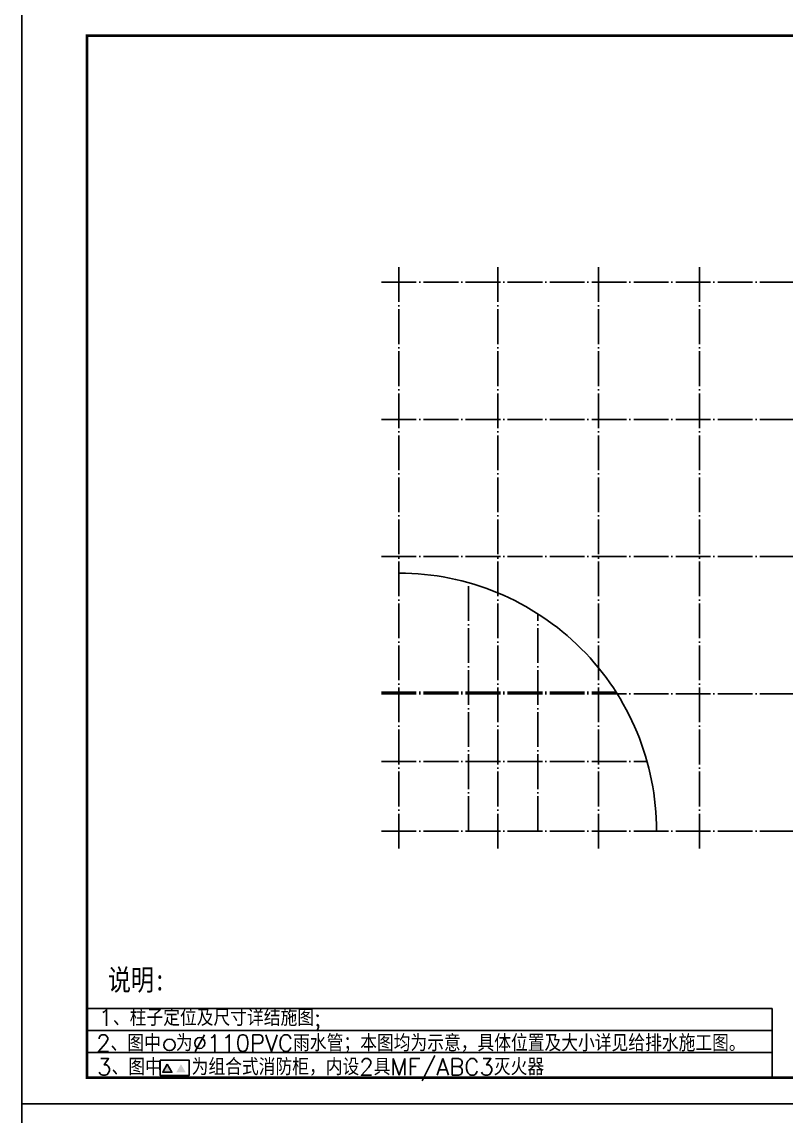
# Model space of a CAD drawing. Extents: x -21908402 to 2681150, y 88493 to 5079726.
# Drawn here: x 1660771 to 1704776, y 339780 to 402780 of the extents above; entities that cross this region are included whole.
import ezdxf

# ---------------------------------------------------------------- set-up
doc = ezdxf.new("R2010")
doc.units = 0
doc.header["$LTSCALE"] = 1000
doc.linetypes.add('DOTE', pattern=[2.42, 2, -0.2, 0.02, -0.2])
for name, color, linetype in [('DOTE', 1, 'DOTE'), ('PUB_TEXT', 7, 'Continuous'), ('PUB_TITLE', 4, 'Continuous'), ('TEXT', 7, 'Continuous'), ('管道', 3, 'Continuous'), ('虚线浅显', 139, 'Continuous')]:
    doc.layers.add(name, color=color, linetype=linetype)
doc.styles.add('-黑体', font='simhei.ttf', dxfattribs={"width": 0.8})
doc.styles.add('HZTXT', font='txt', dxfattribs={"width": 0.7, "height": 300, "bigfont": 'HZTXT'})

# ---------------------------------------------------------------- blocks, each defined once
blk = doc.blocks.new('GGGDDD')
h = blk.add_hatch(color=2)
h.paths.add_polyline_path([(7839327, -1916416), (7839124, -1916769), (7839531, -1916769)])
h.paths.add_polyline_path([(7838721, -1916416), (7838517, -1916769), (7838925, -1916769)])
at = {"color": 2}
for points in [[(7838405, -1916243), (7839695, -1916243), (7839695, -1916915), (7838405, -1916915)], [(7838721, -1916416), (7838517, -1916769), (7838925, -1916769)]]:
    blk.add_lwpolyline(points, close=True, dxfattribs=at)
at = {"layer": '管道'}
blk.add_ellipse((7838820, -1915560), major_axis=(178, 178), ratio=1, start_param=5.497787, end_param=11.780972, dxfattribs=at)
at = {"layer": '虚线浅显', "linetype": 'Continuous'}
for p, q in [((7835165, -1913944), (7865510, -1913944)), ((7865510, -1913944), (7865510, -1917013)), ((7835165, -1914922), (7865510, -1914922)), ((7835165, -1915901), (7865510, -1915901)), ((7835165, -1915901), (7865510, -1915901))]:
    blk.add_line(p, q, dxfattribs=at)
at = {"layer": 'PUB_TEXT', "color": 3, "style": '-黑体', "width": 0.8}
blk.add_text('说明: ', height=937.1, dxfattribs=at).set_placement((7836089, -1913147))
at = {"layer": 'TEXT', "style": 'HZTXT', "width": 1.01}
for s, p in [('1、柱子定位及尺寸详结施图;', (7835677, -1914721)), ('2、图中 为%%C110PVC雨水管；本图均为示意，具体位置及大小详见给排水施工图。 ', (7835573, -1915847)), ('3、图中  为组合式消防柜，内设2具MF/ABC3灭火器', (7835614, -1916905))]:
    blk.add_text(s, height=735, dxfattribs=at).set_placement(p)

msp = doc.modelspace()

# ---------------------------------------------------------------- linework, layer by layer
msp.add_arc((1682482, 356211), 14833, 359.93047, 90)
at = {"layer": 'DOTE'}
for p, q in [((1682482, 355193), (1682482, 388793)), ((1688182, 355193), (1688182, 388793)), ((1693982, 355193), (1693982, 388793)), ((1699782, 355193), (1699782, 388793)), ((1681482, 387793), (1729682, 387793)), ((1681482, 379893), (1729682, 379893)), ((1681482, 371993), (1729682, 371993)), ((1681482, 364093), (1729682, 364093)), ((1681482, 356193), (1729682, 356193))]:
    msp.add_line(p, q, dxfattribs=at)
at = {"layer": 'DOTE', "color": 253}
for p, q in [((1686482, 356193), (1686482, 370494)), ((1690482, 356193), (1690482, 368701)), ((1681482, 364193), (1694984, 364193)), ((1681482, 360193), (1696770, 360193))]:
    msp.add_line(p, q, dxfattribs=at)
at = {"layer": 'PUB_TITLE'}
for points in [[(1660771, 340493), (1749871, 340493), (1749871, 403493), (1660771, 403493)], [(1660771, 277493), (1749871, 277493), (1749871, 340493), (1660771, 340493)]]:
    msp.add_lwpolyline(points, close=True, dxfattribs=at)
at = {"layer": 'PUB_TITLE', "const_width": 150}
msp.add_lwpolyline([(1664521, 341993), (1748371, 341993), (1748371, 401993), (1664521, 401993)], close=True, dxfattribs=at)

# ---------------------------------------------------------------- block references
at = {"xscale": 1.300000000745058, "yscale": 1.300000000046566, "zscale": 1.3}
msp.add_blockref('GGGDDD', (-8521194, 2834109), dxfattribs=at)

doc.saveas('drawing.dxf')
